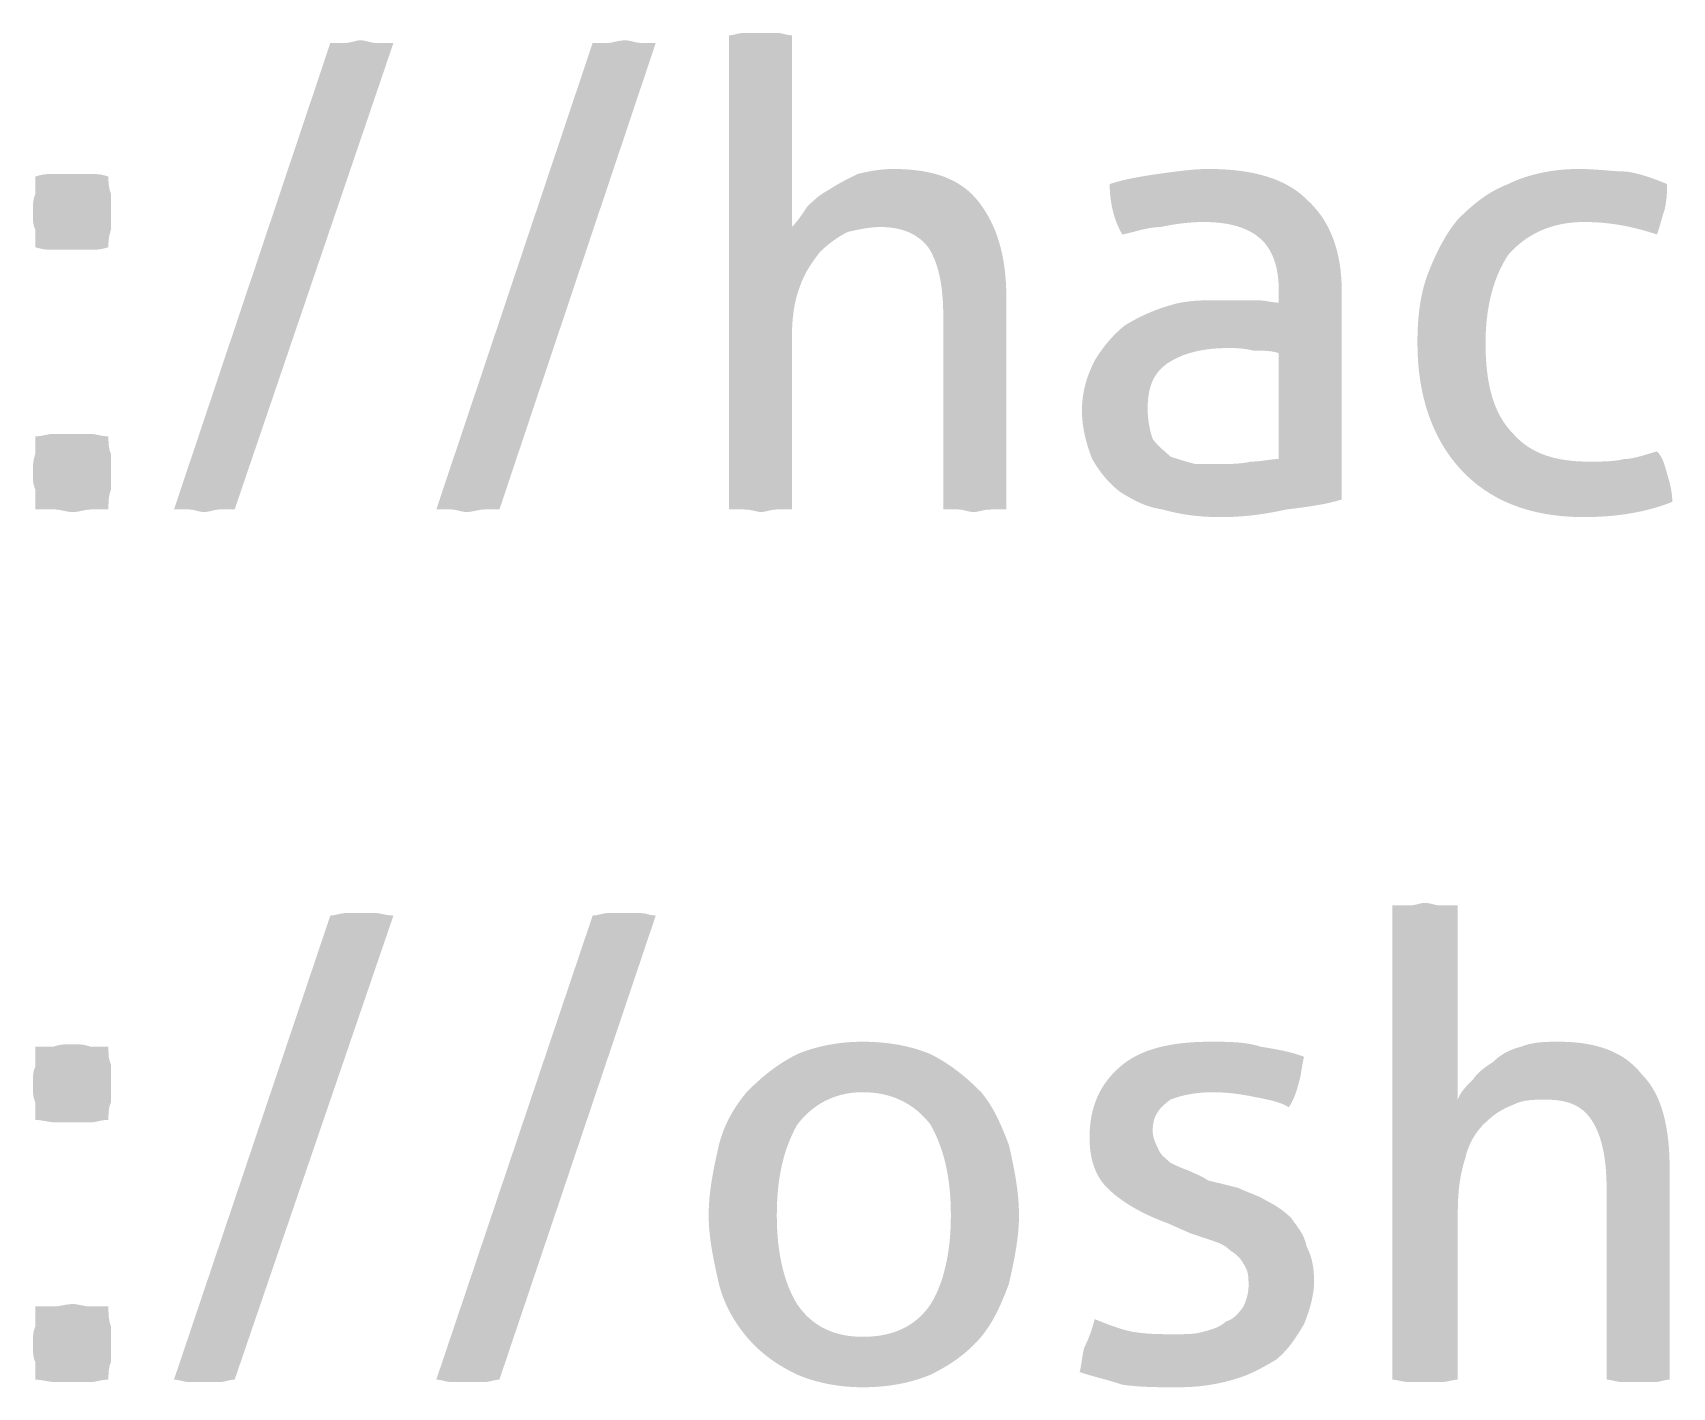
# Model space of a CAD drawing. Header units: millimetres. Extents: x 50 to 239, y 17 to 185.
# Drawn here: x 87.59 to 98.34, y 17.72 to 26.6 of the extents above; entities that cross this region are included whole.
import ezdxf

# ---------------------------------------------------------------- set-up
doc = ezdxf.new("R2010")
doc.units = ezdxf.units.MM
doc.header["$MEASUREMENT"] = 0
doc.layers.get('0').update_dxf_attribs({"linetype": 'CONTINUOUS'})

msp = doc.modelspace()

# ---------------------------------------------------------------- hatches: boundary and pattern name
at = {"true_color": 0x000007}
h = msp.add_hatch(color=0, dxfattribs=at)
edge = h.paths.add_edge_path()
edge.add_spline(control_points=[(92.153, 26.585), (92.186, 26.585), (92.219, 26.601), (92.252, 26.601), (92.252, 26.601), (92.302, 26.601), (92.335, 26.601), (92.368, 26.601), (92.368, 26.601), (92.384, 26.601), (92.434, 26.601), (92.467, 26.601), (92.467, 26.601), (92.5, 26.601), (92.533, 26.585), (92.566, 26.585)], knot_values=[0, 0, 0, 0, 0.0625, 0.0625, 0.0625, 0.0625, 0.125, 0.125, 0.125, 0.125, 0.1875, 0.1875, 0.1875, 0.1875, 1, 1, 1, 1], degree=3, periodic=0)
edge.add_line((92.566, 26.585), (92.566, 25.327))
edge.add_spline(control_points=[(92.566, 25.327), (92.6, 25.36), (92.633, 25.41), (92.666, 25.46), (92.666, 25.46), (92.699, 25.493), (92.749, 25.542), (92.815, 25.575), (92.815, 25.575), (92.864, 25.609), (92.931, 25.642), (92.997, 25.675), (92.997, 25.675), (93.063, 25.691), (93.146, 25.708), (93.228, 25.708), (93.228, 25.708), (93.493, 25.708), (93.675, 25.642), (93.791, 25.493), (93.791, 25.493), (93.907, 25.344), (93.973, 25.145), (93.973, 24.864)], knot_values=[0, 0, 0, 0, 0.041667, 0.041667, 0.041667, 0.041667, 0.083333, 0.083333, 0.083333, 0.083333, 0.125, 0.125, 0.125, 0.125, 0.166667, 0.166667, 0.166667, 0.166667, 0.208333, 0.208333, 0.208333, 0.208333, 1, 1, 1, 1], degree=3, periodic=0)
edge.add_line((93.973, 24.864), (93.973, 23.474))
edge.add_spline(control_points=[(93.973, 23.474), (93.94, 23.474), (93.907, 23.474), (93.874, 23.474), (93.874, 23.474), (93.824, 23.474), (93.791, 23.457), (93.758, 23.457), (93.758, 23.457), (93.725, 23.457), (93.692, 23.474), (93.659, 23.474), (93.659, 23.474), (93.626, 23.474), (93.592, 23.474), (93.559, 23.474)], knot_values=[0, 0, 0, 0, 0.0625, 0.0625, 0.0625, 0.0625, 0.125, 0.125, 0.125, 0.125, 0.1875, 0.1875, 0.1875, 0.1875, 1, 1, 1, 1], degree=3, periodic=0)
edge.add_line((93.559, 23.474), (93.559, 24.748))
edge.add_spline(control_points=[(93.559, 24.748), (93.559, 24.947), (93.526, 25.096), (93.46, 25.195), (93.46, 25.195), (93.394, 25.278), (93.295, 25.327), (93.146, 25.327), (93.146, 25.327), (93.079, 25.327), (92.997, 25.311), (92.931, 25.294), (92.931, 25.294), (92.864, 25.261), (92.798, 25.211), (92.749, 25.162), (92.749, 25.162), (92.699, 25.096), (92.649, 25.029), (92.616, 24.93), (92.616, 24.93), (92.583, 24.847), (92.566, 24.732), (92.566, 24.599)], knot_values=[0, 0, 0, 0, 0.041667, 0.041667, 0.041667, 0.041667, 0.083333, 0.083333, 0.083333, 0.083333, 0.125, 0.125, 0.125, 0.125, 0.166667, 0.166667, 0.166667, 0.166667, 0.208333, 0.208333, 0.208333, 0.208333, 1, 1, 1, 1], degree=3, periodic=0)
edge.add_line((92.566, 24.599), (92.566, 23.474))
edge.add_spline(control_points=[(92.566, 23.474), (92.533, 23.474), (92.5, 23.474), (92.467, 23.474), (92.467, 23.474), (92.434, 23.474), (92.384, 23.457), (92.368, 23.457), (92.368, 23.457), (92.335, 23.457), (92.302, 23.474), (92.252, 23.474), (92.252, 23.474), (92.219, 23.474), (92.186, 23.474), (92.153, 23.474)], knot_values=[0, 0, 0, 0, 0.0625, 0.0625, 0.0625, 0.0625, 0.125, 0.125, 0.125, 0.125, 0.1875, 0.1875, 0.1875, 0.1875, 1, 1, 1, 1], degree=3, periodic=0)
edge.add_line((92.153, 23.474), (92.153, 26.585))
h = msp.add_hatch(color=0, dxfattribs=at)
edge = h.paths.add_edge_path()
edge.add_spline(control_points=[(89.538, 26.535), (89.571, 26.535), (89.604, 26.535), (89.638, 26.535), (89.638, 26.535), (89.671, 26.535), (89.704, 26.552), (89.737, 26.552), (89.737, 26.552), (89.77, 26.552), (89.803, 26.535), (89.836, 26.535), (89.836, 26.535), (89.869, 26.535), (89.902, 26.535), (89.952, 26.535)], knot_values=[0, 0, 0, 0, 0.0625, 0.0625, 0.0625, 0.0625, 0.125, 0.125, 0.125, 0.125, 0.1875, 0.1875, 0.1875, 0.1875, 1, 1, 1, 1], degree=3, periodic=0)
edge.add_line((89.952, 26.535), (88.91, 23.474))
edge.add_spline(control_points=[(88.91, 23.474), (88.876, 23.474), (88.843, 23.474), (88.81, 23.474), (88.81, 23.474), (88.777, 23.474), (88.744, 23.457), (88.711, 23.457), (88.711, 23.457), (88.678, 23.457), (88.645, 23.474), (88.612, 23.474), (88.612, 23.474), (88.579, 23.474), (88.545, 23.474), (88.512, 23.474)], knot_values=[0, 0, 0, 0, 0.0625, 0.0625, 0.0625, 0.0625, 0.125, 0.125, 0.125, 0.125, 0.1875, 0.1875, 0.1875, 0.1875, 1, 1, 1, 1], degree=3, periodic=0)
edge.add_line((88.512, 23.474), (89.538, 26.535))
h = msp.add_hatch(color=0, dxfattribs=at)
edge = h.paths.add_edge_path()
edge.add_spline(control_points=[(91.259, 26.535), (91.292, 26.535), (91.325, 26.535), (91.359, 26.535), (91.359, 26.535), (91.392, 26.535), (91.425, 26.552), (91.474, 26.552), (91.474, 26.552), (91.507, 26.552), (91.541, 26.535), (91.574, 26.535), (91.574, 26.535), (91.607, 26.535), (91.64, 26.535), (91.673, 26.535)], knot_values=[0, 0, 0, 0, 0.0625, 0.0625, 0.0625, 0.0625, 0.125, 0.125, 0.125, 0.125, 0.1875, 0.1875, 0.1875, 0.1875, 1, 1, 1, 1], degree=3, periodic=0)
edge.add_line((91.673, 26.535), (90.647, 23.474))
edge.add_spline(control_points=[(90.647, 23.474), (90.614, 23.474), (90.581, 23.474), (90.548, 23.474), (90.548, 23.474), (90.515, 23.474), (90.465, 23.457), (90.432, 23.457), (90.432, 23.457), (90.399, 23.457), (90.366, 23.474), (90.333, 23.474), (90.333, 23.474), (90.299, 23.474), (90.266, 23.474), (90.233, 23.474)], knot_values=[0, 0, 0, 0, 0.0625, 0.0625, 0.0625, 0.0625, 0.125, 0.125, 0.125, 0.125, 0.1875, 0.1875, 0.1875, 0.1875, 1, 1, 1, 1], degree=3, periodic=0)
edge.add_line((90.233, 23.474), (91.259, 26.535))
h = msp.add_hatch(color=0, dxfattribs=at)
edge = h.paths.add_edge_path()
edge.add_spline(control_points=[(95.76, 24.5), (95.711, 24.516), (95.661, 24.516), (95.595, 24.516), (95.595, 24.516), (95.528, 24.533), (95.479, 24.533), (95.429, 24.533), (95.429, 24.533), (95.264, 24.533), (95.131, 24.5), (95.032, 24.434), (95.032, 24.434), (94.933, 24.367), (94.9, 24.268), (94.9, 24.136), (94.9, 24.136), (94.9, 24.053), (94.916, 23.987), (94.933, 23.937), (94.933, 23.937), (94.966, 23.888), (95.016, 23.855), (95.049, 23.821), (95.049, 23.821), (95.098, 23.805), (95.148, 23.788), (95.214, 23.772), (95.214, 23.772), (95.264, 23.772), (95.313, 23.772), (95.38, 23.772), (95.38, 23.772), (95.429, 23.772), (95.512, 23.772), (95.578, 23.788), (95.578, 23.788), (95.644, 23.788), (95.711, 23.805), (95.76, 23.805)], knot_values=[0, 0, 0, 0, 0.025, 0.025, 0.025, 0.025, 0.05, 0.05, 0.05, 0.05, 0.075, 0.075, 0.075, 0.075, 0.1, 0.1, 0.1, 0.1, 0.125, 0.125, 0.125, 0.125, 0.15, 0.15, 0.15, 0.15, 0.175, 0.175, 0.175, 0.175, 0.2, 0.2, 0.2, 0.2, 0.225, 0.225, 0.225, 0.225, 1, 1, 1, 1], degree=3, periodic=0)
edge = h.paths.add_edge_path()
edge.add_spline(control_points=[(95.76, 24.914), (95.76, 25.079), (95.711, 25.195), (95.628, 25.261), (95.628, 25.261), (95.545, 25.327), (95.429, 25.36), (95.264, 25.36), (95.264, 25.36), (95.164, 25.36), (95.065, 25.344), (94.982, 25.327), (94.982, 25.327), (94.9, 25.327), (94.817, 25.294), (94.734, 25.278), (94.734, 25.278), (94.685, 25.36), (94.651, 25.476), (94.651, 25.609), (94.651, 25.609), (94.751, 25.642), (94.85, 25.658), (94.966, 25.675), (94.966, 25.675), (95.082, 25.691), (95.198, 25.708), (95.297, 25.708), (95.297, 25.708), (95.595, 25.708), (95.81, 25.642), (95.942, 25.509), (95.942, 25.509), (96.091, 25.377), (96.174, 25.178), (96.174, 24.897)], knot_values=[0, 0, 0, 0, 0.027778, 0.027778, 0.027778, 0.027778, 0.055556, 0.055556, 0.055556, 0.055556, 0.083333, 0.083333, 0.083333, 0.083333, 0.111111, 0.111111, 0.111111, 0.111111, 0.138889, 0.138889, 0.138889, 0.138889, 0.166667, 0.166667, 0.166667, 0.166667, 0.194444, 0.194444, 0.194444, 0.194444, 0.222222, 0.222222, 0.222222, 0.222222, 1, 1, 1, 1], degree=3, periodic=0)
edge.add_line((96.174, 24.897), (96.174, 23.54))
edge.add_spline(control_points=[(96.174, 23.54), (96.075, 23.507), (95.942, 23.49), (95.81, 23.474), (95.81, 23.474), (95.661, 23.441), (95.528, 23.424), (95.38, 23.424), (95.38, 23.424), (95.231, 23.424), (95.115, 23.441), (94.999, 23.474), (94.999, 23.474), (94.883, 23.49), (94.8, 23.54), (94.718, 23.59), (94.718, 23.59), (94.635, 23.656), (94.585, 23.722), (94.536, 23.805), (94.536, 23.805), (94.503, 23.888), (94.469, 24.003), (94.469, 24.119), (94.469, 24.119), (94.469, 24.252), (94.503, 24.351), (94.552, 24.45), (94.552, 24.45), (94.602, 24.533), (94.668, 24.616), (94.751, 24.682), (94.751, 24.682), (94.833, 24.732), (94.933, 24.781), (95.049, 24.814), (95.049, 24.814), (95.148, 24.847), (95.264, 24.847), (95.396, 24.847), (95.396, 24.847), (95.479, 24.847), (95.562, 24.847), (95.611, 24.847), (95.611, 24.847), (95.677, 24.847), (95.711, 24.831), (95.76, 24.831)], knot_values=[0, 0, 0, 0, 0.020833, 0.020833, 0.020833, 0.020833, 0.041667, 0.041667, 0.041667, 0.041667, 0.0625, 0.0625, 0.0625, 0.0625, 0.083333, 0.083333, 0.083333, 0.083333, 0.104167, 0.104167, 0.104167, 0.104167, 0.125, 0.125, 0.125, 0.125, 0.145833, 0.145833, 0.145833, 0.145833, 0.166667, 0.166667, 0.166667, 0.166667, 0.1875, 0.1875, 0.1875, 0.1875, 0.208333, 0.208333, 0.208333, 0.208333, 0.229167, 0.229167, 0.229167, 0.229167, 1, 1, 1, 1], degree=3, periodic=0)
edge.add_line((95.76, 24.831), (95.76, 24.914))
h = msp.add_hatch(color=0, dxfattribs=at)
edge = h.paths.add_edge_path()
edge.add_spline(control_points=[(98.242, 23.855), (98.275, 23.821), (98.292, 23.772), (98.308, 23.706), (98.308, 23.706), (98.325, 23.656), (98.342, 23.59), (98.342, 23.524), (98.342, 23.524), (98.176, 23.457), (97.978, 23.424), (97.762, 23.424), (97.762, 23.424), (97.398, 23.424), (97.134, 23.54), (96.952, 23.739), (96.952, 23.739), (96.77, 23.937), (96.67, 24.219), (96.67, 24.566), (96.67, 24.566), (96.67, 24.732), (96.687, 24.88), (96.736, 25.013), (96.736, 25.013), (96.786, 25.145), (96.852, 25.278), (96.935, 25.377), (96.935, 25.377), (97.034, 25.476), (97.134, 25.559), (97.266, 25.609), (97.266, 25.609), (97.398, 25.675), (97.564, 25.708), (97.729, 25.708), (97.729, 25.708), (97.845, 25.708), (97.961, 25.691), (98.044, 25.691), (98.044, 25.691), (98.143, 25.675), (98.226, 25.642), (98.308, 25.609), (98.308, 25.609), (98.308, 25.575), (98.308, 25.509), (98.292, 25.443), (98.292, 25.443), (98.275, 25.393), (98.259, 25.327), (98.242, 25.278), (98.242, 25.278), (98.093, 25.327), (97.944, 25.36), (97.762, 25.36), (97.762, 25.36), (97.547, 25.36), (97.382, 25.278), (97.266, 25.145), (97.266, 25.145), (97.167, 24.996), (97.117, 24.798), (97.117, 24.566), (97.117, 24.566), (97.117, 24.301), (97.167, 24.103), (97.299, 23.97), (97.299, 23.97), (97.415, 23.838), (97.58, 23.788), (97.795, 23.788), (97.795, 23.788), (97.878, 23.788), (97.961, 23.788), (98.027, 23.805), (98.027, 23.805), (98.093, 23.805), (98.176, 23.838), (98.242, 23.855)], knot_values=[0, 0, 0, 0, 0.0125, 0.0125, 0.0125, 0.0125, 0.025, 0.025, 0.025, 0.025, 0.0375, 0.0375, 0.0375, 0.0375, 0.05, 0.05, 0.05, 0.05, 0.0625, 0.0625, 0.0625, 0.0625, 0.075, 0.075, 0.075, 0.075, 0.0875, 0.0875, 0.0875, 0.0875, 0.1, 0.1, 0.1, 0.1, 0.1125, 0.1125, 0.1125, 0.1125, 0.125, 0.125, 0.125, 0.125, 0.1375, 0.1375, 0.1375, 0.1375, 0.15, 0.15, 0.15, 0.15, 0.1625, 0.1625, 0.1625, 0.1625, 0.175, 0.175, 0.175, 0.175, 0.1875, 0.1875, 0.1875, 0.1875, 0.2, 0.2, 0.2, 0.2, 0.2125, 0.2125, 0.2125, 0.2125, 0.225, 0.225, 0.225, 0.225, 0.2375, 0.2375, 0.2375, 0.2375, 1, 1, 1, 1], degree=3, periodic=0)
h = msp.add_hatch(color=0, dxfattribs=at)
edge = h.paths.add_edge_path()
edge.add_spline(control_points=[(87.602, 25.195), (87.602, 25.228), (87.602, 25.261), (87.602, 25.311), (87.602, 25.311), (87.586, 25.344), (87.586, 25.377), (87.586, 25.427), (87.586, 25.427), (87.586, 25.46), (87.586, 25.509), (87.602, 25.542), (87.602, 25.542), (87.602, 25.575), (87.602, 25.625), (87.602, 25.658), (87.602, 25.658), (87.652, 25.675), (87.685, 25.675), (87.718, 25.675), (87.718, 25.675), (87.768, 25.675), (87.801, 25.675), (87.85, 25.675), (87.85, 25.675), (87.884, 25.675), (87.917, 25.675), (87.966, 25.675), (87.966, 25.675), (87.999, 25.675), (88.032, 25.675), (88.082, 25.658), (88.082, 25.658), (88.082, 25.625), (88.082, 25.592), (88.099, 25.542), (88.099, 25.542), (88.099, 25.509), (88.099, 25.46), (88.099, 25.427), (88.099, 25.427), (88.099, 25.393), (88.099, 25.344), (88.099, 25.311), (88.099, 25.311), (88.082, 25.261), (88.082, 25.228), (88.082, 25.195), (88.082, 25.195), (88.032, 25.178), (87.999, 25.178), (87.966, 25.178), (87.966, 25.178), (87.933, 25.178), (87.884, 25.178), (87.85, 25.178), (87.85, 25.178), (87.801, 25.178), (87.768, 25.178), (87.735, 25.178), (87.735, 25.178), (87.685, 25.178), (87.652, 25.178), (87.602, 25.195)], knot_values=[0, 0, 0, 0, 0.015625, 0.015625, 0.015625, 0.015625, 0.03125, 0.03125, 0.03125, 0.03125, 0.046875, 0.046875, 0.046875, 0.046875, 0.0625, 0.0625, 0.0625, 0.0625, 0.078125, 0.078125, 0.078125, 0.078125, 0.09375, 0.09375, 0.09375, 0.09375, 0.109375, 0.109375, 0.109375, 0.109375, 0.125, 0.125, 0.125, 0.125, 0.140625, 0.140625, 0.140625, 0.140625, 0.15625, 0.15625, 0.15625, 0.15625, 0.171875, 0.171875, 0.171875, 0.171875, 0.1875, 0.1875, 0.1875, 0.1875, 0.203125, 0.203125, 0.203125, 0.203125, 0.21875, 0.21875, 0.21875, 0.21875, 0.234375, 0.234375, 0.234375, 0.234375, 1, 1, 1, 1], degree=3, periodic=0)
edge = h.paths.add_edge_path()
edge.add_spline(control_points=[(87.602, 23.474), (87.602, 23.524), (87.602, 23.557), (87.602, 23.606), (87.602, 23.606), (87.586, 23.639), (87.586, 23.673), (87.586, 23.722), (87.586, 23.722), (87.586, 23.755), (87.586, 23.788), (87.602, 23.838), (87.602, 23.838), (87.602, 23.871), (87.602, 23.921), (87.602, 23.954), (87.602, 23.954), (87.652, 23.954), (87.685, 23.97), (87.718, 23.97), (87.718, 23.97), (87.768, 23.97), (87.801, 23.97), (87.85, 23.97), (87.85, 23.97), (87.884, 23.97), (87.917, 23.97), (87.966, 23.97), (87.966, 23.97), (87.999, 23.97), (88.032, 23.954), (88.082, 23.954), (88.082, 23.954), (88.082, 23.921), (88.082, 23.871), (88.099, 23.838), (88.099, 23.838), (88.099, 23.805), (88.099, 23.755), (88.099, 23.722), (88.099, 23.722), (88.099, 23.673), (88.099, 23.639), (88.099, 23.606), (88.099, 23.606), (88.082, 23.557), (88.082, 23.524), (88.082, 23.474), (88.082, 23.474), (88.032, 23.474), (87.999, 23.474), (87.966, 23.474), (87.966, 23.474), (87.933, 23.474), (87.884, 23.457), (87.85, 23.457), (87.85, 23.457), (87.801, 23.457), (87.768, 23.474), (87.735, 23.474), (87.735, 23.474), (87.685, 23.474), (87.652, 23.474), (87.602, 23.474)], knot_values=[0, 0, 0, 0, 0.015625, 0.015625, 0.015625, 0.015625, 0.03125, 0.03125, 0.03125, 0.03125, 0.046875, 0.046875, 0.046875, 0.046875, 0.0625, 0.0625, 0.0625, 0.0625, 0.078125, 0.078125, 0.078125, 0.078125, 0.09375, 0.09375, 0.09375, 0.09375, 0.109375, 0.109375, 0.109375, 0.109375, 0.125, 0.125, 0.125, 0.125, 0.140625, 0.140625, 0.140625, 0.140625, 0.15625, 0.15625, 0.15625, 0.15625, 0.171875, 0.171875, 0.171875, 0.171875, 0.1875, 0.1875, 0.1875, 0.1875, 0.203125, 0.203125, 0.203125, 0.203125, 0.21875, 0.21875, 0.21875, 0.21875, 0.234375, 0.234375, 0.234375, 0.234375, 1, 1, 1, 1], degree=3, periodic=0)
h = msp.add_hatch(color=0, dxfattribs=at)
edge = h.paths.add_edge_path()
edge.add_spline(control_points=[(96.505, 20.876), (96.538, 20.876), (96.571, 20.876), (96.621, 20.876), (96.621, 20.876), (96.654, 20.876), (96.687, 20.893), (96.72, 20.893), (96.72, 20.893), (96.753, 20.893), (96.786, 20.876), (96.819, 20.876), (96.819, 20.876), (96.869, 20.876), (96.902, 20.876), (96.935, 20.876)], knot_values=[0, 0, 0, 0, 0.0625, 0.0625, 0.0625, 0.0625, 0.125, 0.125, 0.125, 0.125, 0.1875, 0.1875, 0.1875, 0.1875, 1, 1, 1, 1], degree=3, periodic=0)
edge.add_line((96.935, 20.876), (96.935, 19.602))
edge.add_spline(control_points=[(96.935, 19.602), (96.952, 19.651), (96.985, 19.685), (97.034, 19.734), (97.034, 19.734), (97.067, 19.784), (97.117, 19.817), (97.167, 19.85), (97.167, 19.85), (97.216, 19.9), (97.283, 19.933), (97.349, 19.949), (97.349, 19.949), (97.431, 19.982), (97.514, 19.982), (97.597, 19.982), (97.597, 19.982), (97.845, 19.982), (98.027, 19.916), (98.143, 19.767), (98.143, 19.767), (98.275, 19.635), (98.325, 19.42), (98.325, 19.139)], knot_values=[0, 0, 0, 0, 0.041667, 0.041667, 0.041667, 0.041667, 0.083333, 0.083333, 0.083333, 0.083333, 0.125, 0.125, 0.125, 0.125, 0.166667, 0.166667, 0.166667, 0.166667, 0.208333, 0.208333, 0.208333, 0.208333, 1, 1, 1, 1], degree=3, periodic=0)
edge.add_line((98.325, 19.139), (98.325, 17.765))
edge.add_spline(control_points=[(98.325, 17.765), (98.292, 17.765), (98.259, 17.749), (98.226, 17.749), (98.226, 17.749), (98.193, 17.749), (98.16, 17.749), (98.126, 17.749), (98.126, 17.749), (98.093, 17.749), (98.06, 17.749), (98.011, 17.749), (98.011, 17.749), (97.978, 17.749), (97.944, 17.765), (97.911, 17.765)], knot_values=[0, 0, 0, 0, 0.0625, 0.0625, 0.0625, 0.0625, 0.125, 0.125, 0.125, 0.125, 0.1875, 0.1875, 0.1875, 0.1875, 1, 1, 1, 1], degree=3, periodic=0)
edge.add_line((97.911, 17.765), (97.911, 19.023))
edge.add_spline(control_points=[(97.911, 19.023), (97.911, 19.221), (97.878, 19.37), (97.812, 19.469), (97.812, 19.469), (97.746, 19.569), (97.647, 19.602), (97.514, 19.602), (97.514, 19.602), (97.431, 19.602), (97.365, 19.602), (97.299, 19.569), (97.299, 19.569), (97.216, 19.536), (97.167, 19.503), (97.1, 19.436), (97.1, 19.436), (97.051, 19.387), (97.001, 19.304), (96.985, 19.221), (96.985, 19.221), (96.952, 19.122), (96.935, 19.006), (96.935, 18.874)], knot_values=[0, 0, 0, 0, 0.041667, 0.041667, 0.041667, 0.041667, 0.083333, 0.083333, 0.083333, 0.083333, 0.125, 0.125, 0.125, 0.125, 0.166667, 0.166667, 0.166667, 0.166667, 0.208333, 0.208333, 0.208333, 0.208333, 1, 1, 1, 1], degree=3, periodic=0)
edge.add_line((96.935, 18.874), (96.935, 17.765))
edge.add_spline(control_points=[(96.935, 17.765), (96.902, 17.765), (96.869, 17.749), (96.819, 17.749), (96.819, 17.749), (96.786, 17.749), (96.753, 17.749), (96.72, 17.749), (96.72, 17.749), (96.687, 17.749), (96.654, 17.749), (96.621, 17.749), (96.621, 17.749), (96.571, 17.749), (96.538, 17.765), (96.505, 17.765)], knot_values=[0, 0, 0, 0, 0.0625, 0.0625, 0.0625, 0.0625, 0.125, 0.125, 0.125, 0.125, 0.1875, 0.1875, 0.1875, 0.1875, 1, 1, 1, 1], degree=3, periodic=0)
edge.add_line((96.505, 17.765), (96.505, 20.876))
h = msp.add_hatch(color=0, dxfattribs=at)
edge = h.paths.add_edge_path()
edge.add_spline(control_points=[(89.538, 20.81), (89.571, 20.81), (89.604, 20.826), (89.638, 20.826), (89.638, 20.826), (89.671, 20.826), (89.704, 20.826), (89.737, 20.826), (89.737, 20.826), (89.77, 20.826), (89.803, 20.826), (89.836, 20.826), (89.836, 20.826), (89.869, 20.826), (89.902, 20.81), (89.952, 20.81)], knot_values=[0, 0, 0, 0, 0.0625, 0.0625, 0.0625, 0.0625, 0.125, 0.125, 0.125, 0.125, 0.1875, 0.1875, 0.1875, 0.1875, 1, 1, 1, 1], degree=3, periodic=0)
edge.add_line((89.952, 20.81), (88.91, 17.765))
edge.add_spline(control_points=[(88.91, 17.765), (88.876, 17.765), (88.843, 17.749), (88.81, 17.749), (88.81, 17.749), (88.777, 17.749), (88.744, 17.749), (88.711, 17.749), (88.711, 17.749), (88.678, 17.749), (88.645, 17.749), (88.612, 17.749), (88.612, 17.749), (88.579, 17.749), (88.545, 17.765), (88.512, 17.765)], knot_values=[0, 0, 0, 0, 0.0625, 0.0625, 0.0625, 0.0625, 0.125, 0.125, 0.125, 0.125, 0.1875, 0.1875, 0.1875, 0.1875, 1, 1, 1, 1], degree=3, periodic=0)
edge.add_line((88.512, 17.765), (89.538, 20.81))
h = msp.add_hatch(color=0, dxfattribs=at)
edge = h.paths.add_edge_path()
edge.add_spline(control_points=[(91.259, 20.81), (91.292, 20.81), (91.325, 20.826), (91.359, 20.826), (91.359, 20.826), (91.392, 20.826), (91.425, 20.826), (91.474, 20.826), (91.474, 20.826), (91.507, 20.826), (91.541, 20.826), (91.574, 20.826), (91.574, 20.826), (91.607, 20.826), (91.64, 20.81), (91.673, 20.81)], knot_values=[0, 0, 0, 0, 0.0625, 0.0625, 0.0625, 0.0625, 0.125, 0.125, 0.125, 0.125, 0.1875, 0.1875, 0.1875, 0.1875, 1, 1, 1, 1], degree=3, periodic=0)
edge.add_line((91.673, 20.81), (90.647, 17.765))
edge.add_spline(control_points=[(90.647, 17.765), (90.614, 17.765), (90.581, 17.749), (90.548, 17.749), (90.548, 17.749), (90.515, 17.749), (90.465, 17.749), (90.432, 17.749), (90.432, 17.749), (90.399, 17.749), (90.366, 17.749), (90.333, 17.749), (90.333, 17.749), (90.299, 17.749), (90.266, 17.765), (90.233, 17.765)], knot_values=[0, 0, 0, 0, 0.0625, 0.0625, 0.0625, 0.0625, 0.125, 0.125, 0.125, 0.125, 0.1875, 0.1875, 0.1875, 0.1875, 1, 1, 1, 1], degree=3, periodic=0)
edge.add_line((90.233, 17.765), (91.259, 20.81))
h = msp.add_hatch(color=0, dxfattribs=at)
edge = h.paths.add_edge_path()
edge.add_spline(control_points=[(87.602, 19.469), (87.602, 19.503), (87.602, 19.552), (87.602, 19.585), (87.602, 19.585), (87.586, 19.618), (87.586, 19.668), (87.586, 19.701), (87.586, 19.701), (87.586, 19.751), (87.586, 19.784), (87.602, 19.817), (87.602, 19.817), (87.602, 19.867), (87.602, 19.9), (87.602, 19.949), (87.602, 19.949), (87.652, 19.949), (87.685, 19.949), (87.718, 19.949), (87.718, 19.949), (87.768, 19.966), (87.801, 19.966), (87.85, 19.966), (87.85, 19.966), (87.884, 19.966), (87.917, 19.966), (87.966, 19.949), (87.966, 19.949), (87.999, 19.949), (88.032, 19.949), (88.082, 19.949), (88.082, 19.949), (88.082, 19.9), (88.082, 19.867), (88.099, 19.833), (88.099, 19.833), (88.099, 19.784), (88.099, 19.751), (88.099, 19.701), (88.099, 19.701), (88.099, 19.668), (88.099, 19.635), (88.099, 19.585), (88.099, 19.585), (88.082, 19.552), (88.082, 19.503), (88.082, 19.469), (88.082, 19.469), (88.032, 19.469), (87.999, 19.453), (87.966, 19.453), (87.966, 19.453), (87.933, 19.453), (87.884, 19.453), (87.85, 19.453), (87.85, 19.453), (87.801, 19.453), (87.768, 19.453), (87.735, 19.453), (87.735, 19.453), (87.685, 19.453), (87.652, 19.469), (87.602, 19.469)], knot_values=[0, 0, 0, 0, 0.015625, 0.015625, 0.015625, 0.015625, 0.03125, 0.03125, 0.03125, 0.03125, 0.046875, 0.046875, 0.046875, 0.046875, 0.0625, 0.0625, 0.0625, 0.0625, 0.078125, 0.078125, 0.078125, 0.078125, 0.09375, 0.09375, 0.09375, 0.09375, 0.109375, 0.109375, 0.109375, 0.109375, 0.125, 0.125, 0.125, 0.125, 0.140625, 0.140625, 0.140625, 0.140625, 0.15625, 0.15625, 0.15625, 0.15625, 0.171875, 0.171875, 0.171875, 0.171875, 0.1875, 0.1875, 0.1875, 0.1875, 0.203125, 0.203125, 0.203125, 0.203125, 0.21875, 0.21875, 0.21875, 0.21875, 0.234375, 0.234375, 0.234375, 0.234375, 1, 1, 1, 1], degree=3, periodic=0)
edge = h.paths.add_edge_path()
edge.add_spline(control_points=[(87.602, 17.765), (87.602, 17.798), (87.602, 17.848), (87.602, 17.881), (87.602, 17.881), (87.586, 17.914), (87.586, 17.964), (87.586, 17.997), (87.586, 17.997), (87.586, 18.03), (87.586, 18.079), (87.602, 18.113), (87.602, 18.113), (87.602, 18.162), (87.602, 18.195), (87.602, 18.245), (87.602, 18.245), (87.652, 18.245), (87.685, 18.245), (87.718, 18.245), (87.718, 18.245), (87.768, 18.245), (87.801, 18.261), (87.85, 18.261), (87.85, 18.261), (87.884, 18.261), (87.917, 18.245), (87.966, 18.245), (87.966, 18.245), (87.999, 18.245), (88.032, 18.245), (88.082, 18.245), (88.082, 18.245), (88.082, 18.195), (88.082, 18.162), (88.099, 18.113), (88.099, 18.113), (88.099, 18.079), (88.099, 18.046), (88.099, 17.997), (88.099, 17.997), (88.099, 17.964), (88.099, 17.914), (88.099, 17.881), (88.099, 17.881), (88.082, 17.848), (88.082, 17.798), (88.082, 17.765), (88.082, 17.765), (88.032, 17.765), (87.999, 17.749), (87.966, 17.749), (87.966, 17.749), (87.933, 17.749), (87.884, 17.749), (87.85, 17.749), (87.85, 17.749), (87.801, 17.749), (87.768, 17.749), (87.735, 17.749), (87.735, 17.749), (87.685, 17.749), (87.652, 17.765), (87.602, 17.765)], knot_values=[0, 0, 0, 0, 0.015625, 0.015625, 0.015625, 0.015625, 0.03125, 0.03125, 0.03125, 0.03125, 0.046875, 0.046875, 0.046875, 0.046875, 0.0625, 0.0625, 0.0625, 0.0625, 0.078125, 0.078125, 0.078125, 0.078125, 0.09375, 0.09375, 0.09375, 0.09375, 0.109375, 0.109375, 0.109375, 0.109375, 0.125, 0.125, 0.125, 0.125, 0.140625, 0.140625, 0.140625, 0.140625, 0.15625, 0.15625, 0.15625, 0.15625, 0.171875, 0.171875, 0.171875, 0.171875, 0.1875, 0.1875, 0.1875, 0.1875, 0.203125, 0.203125, 0.203125, 0.203125, 0.21875, 0.21875, 0.21875, 0.21875, 0.234375, 0.234375, 0.234375, 0.234375, 1, 1, 1, 1], degree=3, periodic=0)
h = msp.add_hatch(color=0, dxfattribs=at)
edge = h.paths.add_edge_path()
edge.add_spline(control_points=[(93.03, 17.715), (92.864, 17.715), (92.715, 17.749), (92.6, 17.798), (92.6, 17.798), (92.467, 17.864), (92.368, 17.931), (92.269, 18.046), (92.269, 18.046), (92.186, 18.146), (92.12, 18.261), (92.087, 18.394), (92.087, 18.394), (92.054, 18.543), (92.02, 18.692), (92.02, 18.841), (92.02, 18.841), (92.02, 19.006), (92.054, 19.155), (92.087, 19.304), (92.087, 19.304), (92.12, 19.436), (92.186, 19.552), (92.269, 19.651), (92.269, 19.651), (92.368, 19.751), (92.467, 19.833), (92.6, 19.9), (92.6, 19.9), (92.715, 19.949), (92.864, 19.982), (93.03, 19.982), (93.03, 19.982), (93.212, 19.982), (93.361, 19.949), (93.477, 19.9), (93.477, 19.9), (93.609, 19.833), (93.708, 19.751), (93.808, 19.651), (93.808, 19.651), (93.89, 19.552), (93.94, 19.436), (93.99, 19.304), (93.99, 19.304), (94.023, 19.155), (94.056, 19.006), (94.056, 18.841), (94.056, 18.841), (94.056, 18.692), (94.023, 18.543), (93.99, 18.394), (93.99, 18.394), (93.94, 18.261), (93.89, 18.146), (93.808, 18.046), (93.808, 18.046), (93.708, 17.931), (93.609, 17.864), (93.477, 17.798), (93.477, 17.798), (93.361, 17.749), (93.212, 17.715), (93.03, 17.715)], knot_values=[0, 0, 0, 0, 0.015625, 0.015625, 0.015625, 0.015625, 0.03125, 0.03125, 0.03125, 0.03125, 0.046875, 0.046875, 0.046875, 0.046875, 0.0625, 0.0625, 0.0625, 0.0625, 0.078125, 0.078125, 0.078125, 0.078125, 0.09375, 0.09375, 0.09375, 0.09375, 0.109375, 0.109375, 0.109375, 0.109375, 0.125, 0.125, 0.125, 0.125, 0.140625, 0.140625, 0.140625, 0.140625, 0.15625, 0.15625, 0.15625, 0.15625, 0.171875, 0.171875, 0.171875, 0.171875, 0.1875, 0.1875, 0.1875, 0.1875, 0.203125, 0.203125, 0.203125, 0.203125, 0.21875, 0.21875, 0.21875, 0.21875, 0.234375, 0.234375, 0.234375, 0.234375, 1, 1, 1, 1], degree=3, periodic=0)
edge = h.paths.add_edge_path()
edge.add_spline(control_points=[(93.03, 18.046), (93.228, 18.046), (93.377, 18.113), (93.477, 18.261), (93.477, 18.261), (93.559, 18.394), (93.609, 18.592), (93.609, 18.841), (93.609, 18.841), (93.609, 19.105), (93.559, 19.287), (93.477, 19.436), (93.477, 19.436), (93.377, 19.569), (93.228, 19.651), (93.03, 19.651), (93.03, 19.651), (92.848, 19.651), (92.699, 19.569), (92.6, 19.436), (92.6, 19.436), (92.517, 19.287), (92.467, 19.105), (92.467, 18.841), (92.467, 18.841), (92.467, 18.592), (92.517, 18.394), (92.6, 18.261), (92.6, 18.261), (92.699, 18.113), (92.848, 18.046), (93.03, 18.046)], knot_values=[0, 0, 0, 0, 0.03125, 0.03125, 0.03125, 0.03125, 0.0625, 0.0625, 0.0625, 0.0625, 0.09375, 0.09375, 0.09375, 0.09375, 0.125, 0.125, 0.125, 0.125, 0.15625, 0.15625, 0.15625, 0.15625, 0.1875, 0.1875, 0.1875, 0.1875, 0.21875, 0.21875, 0.21875, 0.21875, 1, 1, 1, 1], degree=3, periodic=0)
h = msp.add_hatch(color=0, dxfattribs=at)
edge = h.paths.add_edge_path()
edge.add_spline(control_points=[(94.552, 18.162), (94.635, 18.129), (94.718, 18.096), (94.8, 18.079), (94.8, 18.079), (94.9, 18.063), (94.982, 18.063), (95.082, 18.063), (95.082, 18.063), (95.148, 18.063), (95.214, 18.063), (95.264, 18.079), (95.264, 18.079), (95.33, 18.096), (95.38, 18.113), (95.413, 18.146), (95.413, 18.146), (95.462, 18.162), (95.495, 18.195), (95.528, 18.245), (95.528, 18.245), (95.545, 18.278), (95.562, 18.328), (95.562, 18.377), (95.562, 18.377), (95.562, 18.444), (95.562, 18.477), (95.528, 18.526), (95.528, 18.526), (95.512, 18.559), (95.479, 18.592), (95.446, 18.609), (95.446, 18.609), (95.413, 18.642), (95.38, 18.659), (95.33, 18.675), (95.33, 18.675), (95.28, 18.692), (95.231, 18.708), (95.181, 18.725)], knot_values=[0, 0, 0, 0, 0.025, 0.025, 0.025, 0.025, 0.05, 0.05, 0.05, 0.05, 0.075, 0.075, 0.075, 0.075, 0.1, 0.1, 0.1, 0.1, 0.125, 0.125, 0.125, 0.125, 0.15, 0.15, 0.15, 0.15, 0.175, 0.175, 0.175, 0.175, 0.2, 0.2, 0.2, 0.2, 0.225, 0.225, 0.225, 0.225, 1, 1, 1, 1], degree=3, periodic=0)
edge.add_line((95.181, 18.725), (95.032, 18.791))
edge.add_spline(control_points=[(95.032, 18.791), (94.85, 18.857), (94.718, 18.94), (94.635, 19.023), (94.635, 19.023), (94.552, 19.105), (94.519, 19.221), (94.519, 19.354), (94.519, 19.354), (94.519, 19.552), (94.585, 19.701), (94.718, 19.817), (94.718, 19.817), (94.85, 19.933), (95.049, 19.982), (95.313, 19.982), (95.313, 19.982), (95.429, 19.982), (95.545, 19.982), (95.644, 19.949), (95.644, 19.949), (95.744, 19.933), (95.843, 19.916), (95.926, 19.883), (95.926, 19.883), (95.909, 19.817), (95.909, 19.767), (95.893, 19.718), (95.893, 19.718), (95.876, 19.651), (95.859, 19.602), (95.826, 19.552), (95.826, 19.552), (95.777, 19.585), (95.694, 19.602), (95.611, 19.618), (95.611, 19.618), (95.528, 19.635), (95.429, 19.651), (95.33, 19.651), (95.33, 19.651), (95.231, 19.651), (95.131, 19.635), (95.049, 19.602), (95.049, 19.602), (94.982, 19.552), (94.933, 19.503), (94.933, 19.403), (94.933, 19.403), (94.933, 19.354), (94.949, 19.321), (94.966, 19.287), (94.966, 19.287), (94.982, 19.238), (95.016, 19.221), (95.049, 19.188), (95.049, 19.188), (95.082, 19.172), (95.115, 19.155), (95.164, 19.139), (95.164, 19.139), (95.198, 19.122), (95.247, 19.105), (95.297, 19.072)], knot_values=[0, 0, 0, 0, 0.015625, 0.015625, 0.015625, 0.015625, 0.03125, 0.03125, 0.03125, 0.03125, 0.046875, 0.046875, 0.046875, 0.046875, 0.0625, 0.0625, 0.0625, 0.0625, 0.078125, 0.078125, 0.078125, 0.078125, 0.09375, 0.09375, 0.09375, 0.09375, 0.109375, 0.109375, 0.109375, 0.109375, 0.125, 0.125, 0.125, 0.125, 0.140625, 0.140625, 0.140625, 0.140625, 0.15625, 0.15625, 0.15625, 0.15625, 0.171875, 0.171875, 0.171875, 0.171875, 0.1875, 0.1875, 0.1875, 0.1875, 0.203125, 0.203125, 0.203125, 0.203125, 0.21875, 0.21875, 0.21875, 0.21875, 0.234375, 0.234375, 0.234375, 0.234375, 1, 1, 1, 1], degree=3, periodic=0)
edge.add_line((95.297, 19.072), (95.495, 19.023))
edge.add_spline(control_points=[(95.495, 19.023), (95.562, 18.99), (95.628, 18.973), (95.677, 18.94), (95.677, 18.94), (95.744, 18.907), (95.793, 18.874), (95.843, 18.824), (95.843, 18.824), (95.876, 18.774), (95.926, 18.725), (95.942, 18.642), (95.942, 18.642), (95.975, 18.576), (95.992, 18.51), (95.992, 18.41), (95.992, 18.41), (95.992, 18.311), (95.959, 18.212), (95.926, 18.129), (95.926, 18.129), (95.876, 18.046), (95.826, 17.964), (95.744, 17.897), (95.744, 17.897), (95.661, 17.848), (95.578, 17.798), (95.462, 17.765), (95.462, 17.765), (95.346, 17.732), (95.231, 17.715), (95.098, 17.715), (95.098, 17.715), (94.966, 17.715), (94.85, 17.715), (94.734, 17.732), (94.734, 17.732), (94.635, 17.765), (94.552, 17.782), (94.453, 17.815), (94.453, 17.815), (94.469, 17.864), (94.469, 17.931), (94.486, 17.98), (94.486, 17.98), (94.519, 18.046), (94.536, 18.096), (94.552, 18.162)], knot_values=[0, 0, 0, 0, 0.020833, 0.020833, 0.020833, 0.020833, 0.041667, 0.041667, 0.041667, 0.041667, 0.0625, 0.0625, 0.0625, 0.0625, 0.083333, 0.083333, 0.083333, 0.083333, 0.104167, 0.104167, 0.104167, 0.104167, 0.125, 0.125, 0.125, 0.125, 0.145833, 0.145833, 0.145833, 0.145833, 0.166667, 0.166667, 0.166667, 0.166667, 0.1875, 0.1875, 0.1875, 0.1875, 0.208333, 0.208333, 0.208333, 0.208333, 0.229167, 0.229167, 0.229167, 0.229167, 1, 1, 1, 1], degree=3, periodic=0)

doc.saveas('drawing.dxf')
